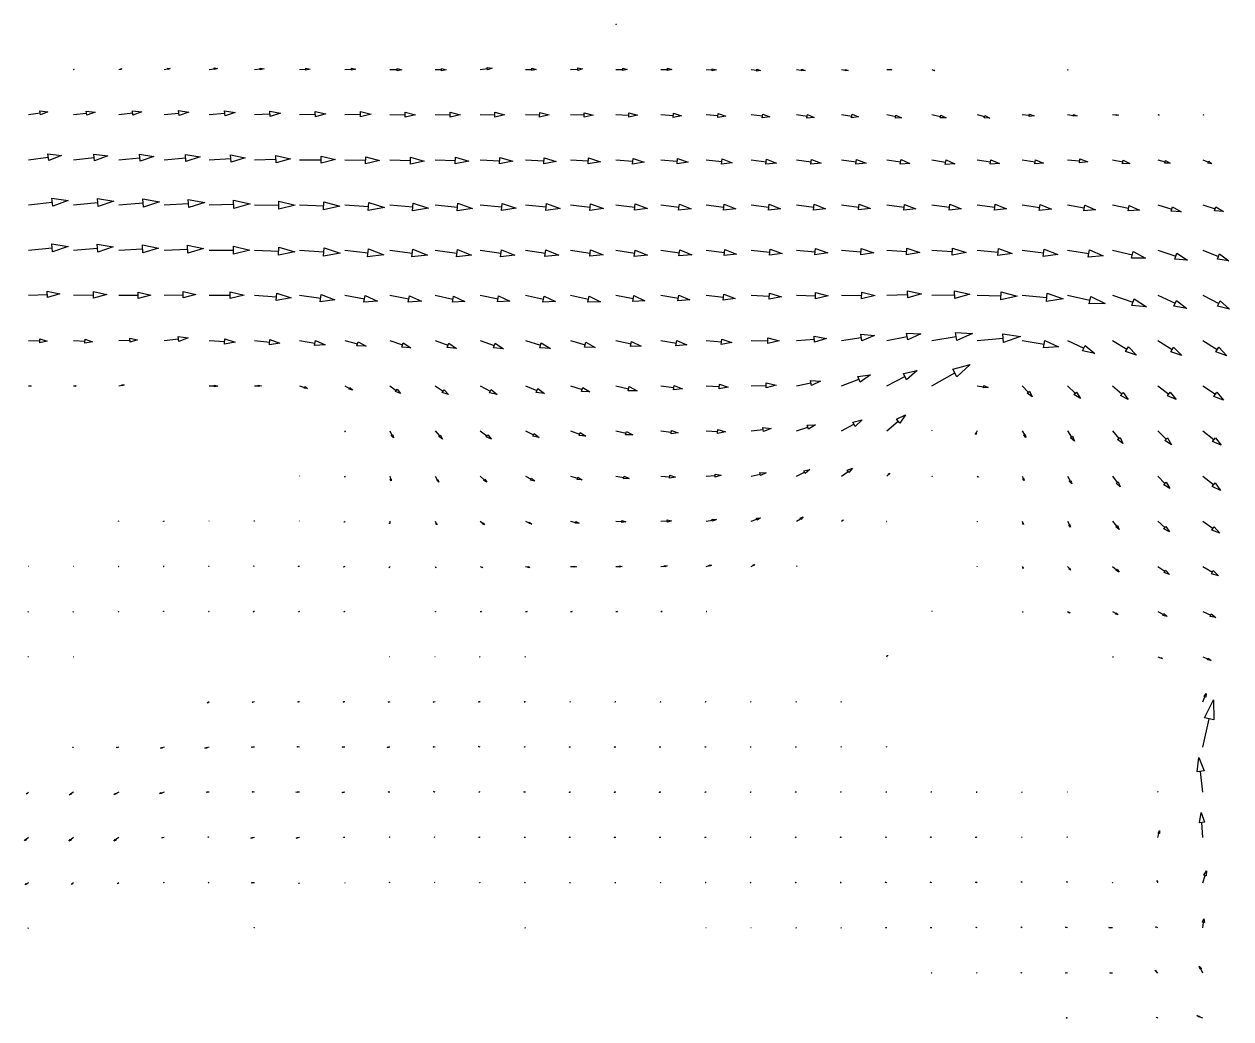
# Model space of a CAD drawing. Extents: x 64425 to 71228, y 9509 to 12475.
# Drawn here: x 66198 to 66865, y 11925 to 12475 of the extents above; entities that cross this region are included whole.
import ezdxf

# ---------------------------------------------------------------- set-up
doc = ezdxf.new("R2010")
doc.units = 0

# ---------------------------------------------------------------- blocks, each defined once
blk = doc.blocks.new('vector')
at = {"color": 0}
for points in [[(0, 0, 0), (0.6, 0, 0)], [(1, 0, 0), (0.6, -0.1, 0), (0.6, 0.1, 0), (1, 0, 0)]]:
    blk.add_polyline3d(points, dxfattribs=at)

msp = doc.modelspace()

# ---------------------------------------------------------------- block references
at = {"color": 7}
for p, xscale, yscale, rotation in [((66525, 12475), 0.456466174294, 0.456466174294, -10.4023212468), ((66225, 12450), 0.265501918693, 0.265501918693, 11.4665814414), ((66250, 12450), 1.61232054617, 1.61232054617, 8.05276122627), ((66275, 12450), 3.50748917427, 3.50748917427, 8.52651235795), ((66300, 12450), 4.63973097786, 4.63973097786, 6.93165615513), ((66325, 12450), 5.40167401309, 5.40167401309, 4.13311066972), ((66350, 12450), 5.89924438453, 5.89924438453, 1.39742551202), ((66375, 12450), 6.22368701676, 6.22368701676, 1.88963861546), ((66400, 12450), 6.69740884211, 6.69740884211, -1.87850221612), ((66425, 12450), 6.07354278548, 6.07354278548, -2.10156644458), ((66450, 12450), 6.63686142968, 6.63686142968, 5.97163895977), ((66475, 12450), 6.03610763048, 6.03610763048, 0.180741819217), ((66500, 12450), 6.68050465138, 6.68050465138, 2.12933455123), ((66525, 12450), 6.39842300244, 6.39842300244, -0.104011478449), ((66550, 12450), 6.12064818756, 6.12064818756, -0.0796759691802), ((66575, 12450), 5.72041451982, 5.72041451982, -2.85623624202), ((66600, 12450), 5.17400179745, 5.17400179745, -6.91468509554), ((66625, 12450), 4.79326592893, 4.79326592893, -7.64537143268), ((66650, 12450), 3.60147186185, 3.60147186185, -9.3557313013), ((66675, 12450), 2.72558412239, 2.72558412239, -4.78056467643), ((66700, 12450), 1.74520476846, 1.74520476846, -26.8452512286), ((66775, 12450), 0.570129639289, 0.570129639289, -63.1905914015), ((66200, 12425), 10.7953684248, 10.7953684248, 8.50396327179), ((66225, 12425), 11.9116321254, 11.9116321254, 6.41634846662), ((66250, 12425), 12.8882004456, 12.8882004456, 6.57305900422), ((66275, 12425), 13.7729707136, 13.7729707136, 5.79251728548), ((66300, 12425), 14.4425573402, 14.4425573402, 4.69757295681), ((66325, 12425), 14.4331573505, 14.4331573505, 2.77100693995), ((66350, 12425), 14.6412583916, 14.6412583916, 1.54951110816), ((66375, 12425), 14.5890961952, 14.5890961952, 1.04056454683), ((66400, 12425), 14.1352349156, 14.1352349156, -0.353478646698), ((66425, 12425), 13.9906885493, 13.9906885493, -0.73555242088), ((66450, 12425), 13.5288560526, 13.5288560526, -0.509562570153), ((66475, 12425), 13.1391139076, 13.1391139076, -0.992002085797), ((66500, 12425), 12.4867224978, 12.4867224978, -1.67036639426), ((66525, 12425), 12.0797078423, 12.0797078423, -1.87323047326), ((66550, 12425), 11.4865204071, 11.4865204071, -3.51548004743), ((66575, 12425), 10.9689489912, 10.9689489912, -5.01374406281), ((66600, 12425), 10.3992667219, 10.3992667219, -7.03167933409), ((66625, 12425), 9.97929569117, 9.97929569117, -8.80530688509), ((66650, 12425), 9.4701434312, 9.4701434312, -8.05617152792), ((66675, 12425), 8.40968366802, 8.40968366802, -12.5189070724), ((66700, 12425), 8.04597418041, 8.04597418041, -12.8323225461), ((66725, 12425), 7.20725215292, 7.20725215292, -15.3221561332), ((66750, 12425), 6.52764290396, 6.52764290396, -5.81674401268), ((66775, 12425), 5.35063285485, 5.35063285485, -7.72099408882), ((66800, 12425), 3.23519147554, 3.23519147554, -6.53275198885), ((66825, 12425), 0.730360643827, 0.730360643827, -19.0229334616), ((66850, 12425), 0.468672910235, 0.468672910235, -35.655092615), ((66200, 12400), 18.3669458442, 18.3669458442, 7.33617571463), ((66225, 12400), 19.1036886051, 19.1036886051, 6.35819416473), ((66250, 12400), 19.4869522349, 19.4869522349, 5.49362986051), ((66275, 12400), 20.0591568935, 20.0591568935, 4.72600179991), ((66300, 12400), 19.9745483306, 19.9745483306, 3.20615061962), ((66325, 12400), 20.0028518132, 20.0028518132, 1.57742945627), ((66350, 12400), 19.9833142448, 19.9833142448, 0.231036223579), ((66375, 12400), 19.3374452281, 19.3374452281, -1.25029922669), ((66400, 12400), 19.0584104365, 19.0584104365, -2.28294686673), ((66425, 12400), 18.7476188664, 18.7476188664, -2.28363974841), ((66450, 12400), 18.0729691727, 18.0729691727, -2.74148719521), ((66475, 12400), 17.1133368128, 17.1133368128, -3.21611848559), ((66500, 12400), 16.5546004965, 16.5546004965, -3.64071096213), ((66525, 12400), 15.8812477566, 15.8812477566, -4.75028682773), ((66550, 12400), 15.1665594206, 15.1665594206, -5.13512342729), ((66575, 12400), 14.5067432588, 14.5067432588, -6.44278276852), ((66600, 12400), 14.0137073965, 14.0137073965, -7.54678196128), ((66625, 12400), 13.7762568602, 13.7762568602, -8.03150165613), ((66650, 12400), 13.656229032, 13.656229032, -8.03041468591), ((66675, 12400), 12.9673341025, 12.9673341025, -8.95001786173), ((66700, 12400), 12.8034236551, 12.8034236551, -10.2470074911), ((66725, 12400), 12.4817747847, 12.4817747847, -9.40687602691), ((66750, 12400), 11.9021099552, 11.9021099552, -9.09191025521), ((66775, 12400), 11.2745106238, 11.2745106238, -5.63467537026), ((66800, 12400), 9.69676310275, 9.69676310275, -12.1465328126), ((66825, 12400), 7.1805836558, 7.1805836558, -15.8444033877), ((66850, 12400), 5.42212488755, 5.42212488755, -23.9881158516), ((66200, 12375), 22.1245444533, 22.1245444533, 6.43285777084), ((66225, 12375), 22.3804645371, 22.3804645371, 5.52225722668), ((66250, 12375), 22.5116763641, 22.5116763641, 4.59868374882), ((66275, 12375), 22.6216583088, 22.6216583088, 3.37454331805), ((66300, 12375), 22.6800658538, 22.6800658538, 1.55867899649), ((66325, 12375), 22.5365219942, 22.5365219942, -0.354547164102), ((66350, 12375), 22.3404539694, 22.3404539694, -1.89085613543), ((66375, 12375), 22.0032048793, 22.0032048793, -3.48699242437), ((66400, 12375), 21.389239451, 21.389239451, -4.77793673661), ((66425, 12375), 20.8221074018, 20.8221074018, -5.32379262166), ((66450, 12375), 20.0046331008, 20.0046331008, -5.27295989639), ((66475, 12375), 19.326006541, 19.326006541, -5.56863478756), ((66500, 12375), 18.2922950865, 18.2922950865, -6.21005055178), ((66525, 12375), 17.6376675269, 17.6376675269, -6.41650090206), ((66550, 12375), 16.8423316565, 16.8423316565, -7.32881360087), ((66575, 12375), 16.5184818764, 16.5184818764, -7.4616597636), ((66600, 12375), 16.3088465431, 16.3088465431, -7.45955318883), ((66625, 12375), 16.1666255895, 16.1666255895, -7.35887630589), ((66650, 12375), 16.1063138762, 16.1063138762, -7.06827071113), ((66675, 12375), 16.2527784015, 16.2527784015, -7.54008835977), ((66700, 12375), 16.397670871, 16.397670871, -7.33096876848), ((66725, 12375), 16.4793301106, 16.4793301106, -7.29705525478), ((66750, 12375), 16.2873288964, 16.2873288964, -8.48630001974), ((66775, 12375), 15.6791957028, 15.6791957028, -10.1431465635), ((66800, 12375), 15.076654998, 15.076654998, -11.163468452), ((66825, 12375), 13.4055460163, 13.4055460163, -16.1913592991), ((66850, 12375), 11.9572996876, 11.9572996876, -17.8222102766), ((66200, 12350), 21.9795577091, 21.9795577091, 5.33265423573), ((66225, 12350), 21.9448837382, 21.9448837382, 4.73206150106), ((66250, 12350), 21.9786243468, 21.9786243468, 2.82059882884), ((66275, 12350), 21.8685777926, 21.8685777926, 2.19935251605), ((66300, 12350), 22.4343236304, 22.4343236304, 0.0241619988118), ((66325, 12350), 22.4563585172, 22.4563585172, -2.54216816969), ((66350, 12350), 22.5122745502, 22.5122745502, -4.28861445504), ((66375, 12350), 21.7536928775, 21.7536928775, -6.69489326593), ((66400, 12350), 21.0052088359, 21.0052088359, -7.41496566311), ((66425, 12350), 20.3168213097, 20.3168213097, -7.80528818492), ((66450, 12350), 19.4117147161, 19.4117147161, -8.38998856784), ((66475, 12350), 18.6435511229, 18.6435511229, -8.53991806304), ((66500, 12350), 18.2780479532, 18.2780479532, -8.45633309008), ((66525, 12350), 17.8277390878, 17.8277390878, -9.07546960492), ((66550, 12350), 17.2976731992, 17.2976731992, -8.43641157296), ((66575, 12350), 17.0715302319, 17.0715302319, -7.50900016032), ((66600, 12350), 17.1281397017, 17.1281397017, -6.30364951151), ((66625, 12350), 17.3935683192, 17.3935683192, -4.92810835577), ((66650, 12350), 17.9096826798, 17.9096826798, -4.71669869004), ((66675, 12350), 18.4270141792, 18.4270141792, -4.30361798019), ((66700, 12350), 18.9282259107, 18.9282259107, -4.10761988013), ((66725, 12350), 19.5123517943, 19.5123517943, -5.34198221677), ((66750, 12350), 19.8452082529, 19.8452082529, -7.21606439342), ((66775, 12350), 19.9814131728, 19.9814131728, -8.87928722238), ((66800, 12350), 18.73217095, 18.73217095, -13.6306492886), ((66825, 12350), 17.4209735236, 17.4209735236, -18.5126807032), ((66850, 12350), 15.429481538, 15.429481538, -22.3281972017), ((66200, 12325), 17.4155605997, 17.4155605997, 2.85148543438), ((66225, 12325), 18.322134646, 18.322134646, 1.39546754716), ((66250, 12325), 17.7669396656, 17.7669396656, 0.148880440136), ((66275, 12325), 17.6582759043, 17.6582759043, 1.53464687123), ((66300, 12325), 19.281707671, 19.281707671, 0.436979216849), ((66325, 12325), 20.4121903784, 20.4121903784, -4.03656507218), ((66350, 12325), 19.7876661487, 19.7876661487, -7.51246690474), ((66375, 12325), 18.50390167, 18.50390167, -10.1115478394), ((66400, 12325), 17.8010819231, 17.8010819231, -10.6785417837), ((66425, 12325), 16.9075773863, 16.9075773863, -11.9262717853), ((66450, 12325), 16.7352077755, 16.7352077755, -10.8699594696), ((66475, 12325), 17.0166123897, 17.0166123897, -11.8758951419), ((66500, 12325), 16.9005682598, 16.9005682598, -12.1997243521), ((66525, 12325), 16.4283925985, 16.4283925985, -10.4408833019), ((66550, 12325), 16.2766601036, 16.2766601036, -8.97751703132), ((66575, 12325), 16.2647583731, 16.2647583731, -6.16173097376), ((66600, 12325), 16.678533148, 16.678533148, -2.84445413592), ((66625, 12325), 17.551137635, 17.551137635, -1.07667616617), ((66650, 12325), 18.5117372258, 18.5117372258, -0.100710778012), ((66675, 12325), 19.273552069, 19.273552069, 2.44853159685), ((66700, 12325), 21.0465221447, 21.0465221447, 1.5557828482), ((66725, 12325), 22.0916954734, 22.0916954734, -1.22799652824), ((66750, 12325), 22.6689616986, 22.6689616986, -4.7226717611), ((66775, 12325), 21.2615534363, 21.2615534363, -12.2483974573), ((66800, 12325), 19.7353105891, 19.7353105891, -18.9796480482), ((66825, 12325), 17.741050522, 17.741050522, -24.4888907699), ((66850, 12325), 16.5442211785, 16.5442211785, -27.5322333727), ((66275, 12300), 13.4536912294, 13.4536912294, 5.99157299511), ((66625, 12300), 16.5990403839, 16.5990403839, 3.88584893688), ((66650, 12300), 18.3247296542, 18.3247296542, 8.58169952583), ((66675, 12300), 19.2262395561, 19.2262395561, 11.2646761708), ((66700, 12300), 22.7018397886, 22.7018397886, 9.60801674321), ((66725, 12300), 24.060373935, 24.060373935, 5.43601841535), ((66750, 12300), 20.3932888571, 20.3932888571, -9.69521412736), ((66200, 12300), 10.4149834427, 10.4149834427, -1.67984093265), ((66225, 12300), 10.5312420295, 10.5312420295, -3.61372542303), ((66250, 12300), 10.3427898474, 10.3427898474, 1.78578230754), ((66300, 12300), 14.3956367931, 14.3956367931, -3.67967905422), ((66325, 12300), 14.2118695305, 14.2118695305, -6.10240461204), ((66350, 12300), 14.3868428691, 14.3868428691, -9.22167221397), ((66375, 12300), 12.2204775012, 12.2204775012, -14.6828532609), ((66400, 12300), 12.3375682654, 12.3375682654, -19.2527331535), ((66425, 12300), 12.7049947552, 12.7049947552, -20.3453519746), ((66450, 12300), 13.7376707056, 13.7376707056, -19.8715203629), ((66475, 12300), 14.6465855055, 14.6465855055, -17.4621029161), ((66500, 12300), 14.0720969535, 14.0720969535, -15.8786227935), ((66525, 12300), 14.4638433475, 14.4638433475, -12.7466906547), ((66550, 12300), 14.4590909659, 14.4590909659, -9.55098848922), ((66575, 12300), 14.2485749987, 14.2485749987, -4.7218789009), ((66600, 12300), 15.3852969764, 15.3852969764, -0.612525028057), ((66775, 12300), 16.6797772608, 16.6797772608, -25.3930657107), ((66800, 12300), 15.4306190203, 15.4306190203, -31.430857067), ((66825, 12300), 15.6301725226, 15.6301725226, -32.0445751813), ((66850, 12300), 15.6577041733, 15.6577041733, -32.4304369689), ((66700, 12275), 24.172214625, 24.172214625, 29.0874959704), ((66650, 12275), 17.0524416814, 17.0524416814, 20.3256258752), ((66675, 12275), 18.7541703708, 18.7541703708, 26.3486308759), ((66200, 12275), 1.54736398376, 1.54736398376, -10.6124335756), ((66225, 12275), 1.43675712051, 1.43675712051, -7.73057213002), ((66250, 12275), 2.98311803573, 2.98311803573, 8.34186836777), ((66300, 12275), 4.85822195963, 4.85822195963, -2.75193979654), ((66325, 12275), 3.88189516623, 3.88189516623, -2.4588805107), ((66350, 12275), 4.77521435689, 4.77521435689, -19.818448794), ((66375, 12275), 5.08704559945, 5.08704559945, -29.6186047178), ((66400, 12275), 7.34352967832, 7.34352967832, -35.9036992021), ((66425, 12275), 9.01079148971, 9.01079148971, -33.4323301035), ((66450, 12275), 10.5571557901, 10.5571557901, -28.0444280274), ((66475, 12275), 11.4931461526, 11.4931461526, -22.4250207497), ((66500, 12275), 11.2185454691, 11.2185454691, -17.9117741768), ((66525, 12275), 12.1572767515, 12.1572767515, -13.6439214175), ((66550, 12275), 12.030972831, 12.030972831, -8.6558391997), ((66575, 12275), 12.3150625685, 12.3150625685, -3.50964116959), ((66600, 12275), 13.8123777818, 13.8123777818, 1.30341274983), ((66625, 12275), 13.6130715179, 13.6130715179, 10.5811905393), ((66725, 12275), 6.10835512323, 6.10835512323, -8.70518066699), ((66750, 12275), 8.24777169841, 8.24777169841, -47.8990841147), ((66775, 12275), 10.0516678293, 10.0516678293, -44.4253423403), ((66800, 12275), 11.4010934871, 11.4010934871, -41.5701581568), ((66825, 12275), 12.7613438781, 12.7613438781, -37.0498036828), ((66850, 12275), 13.9270978805, 13.9270978805, -34.7572284067), ((66650, 12250), 12.9057573922, 12.9057573922, 27.852190369), ((66675, 12250), 13.7567823733, 13.7567823733, 40.5522533702), ((66375, 12250), 0.623070564102, 0.623070564102, -68.8117887078), ((66400, 12250), 4.32228968674, 4.32228968674, -63.3261924136), ((66425, 12250), 6.15656760554, 6.15656760554, -47.8880923473), ((66450, 12250), 7.70351413172, 7.70351413172, -36.2065618773), ((66475, 12250), 8.37359392694, 8.37359392694, -25.6545878413), ((66500, 12250), 8.863351799, 8.863351799, -19.287815651), ((66525, 12250), 9.74694650897, 9.74694650897, -13.0808393976), ((66550, 12250), 9.56800135321, 9.56800135321, -6.64046255934), ((66575, 12250), 10.770447421, 10.770447421, -2.89053417193), ((66600, 12250), 11.1172151151, 11.1172151151, 6.64803424842), ((66625, 12250), 11.1446396386, 11.1446396386, 17.5876835293), ((66700, 12250), 0.211224504651, 0.211224504651, 116.039887311), ((66725, 12250), 2.0892431502, 2.0892431502, -113.317924942), ((66750, 12250), 4.14094859974, 4.14094859974, -62.5231182257), ((66775, 12250), 6.86344379759, 6.86344379759, -55.8265375507), ((66800, 12250), 9.03987434783, 9.03987434783, -51.313529589), ((66825, 12250), 10.8792740978, 10.8792740978, -45.2961957319), ((66850, 12250), 12.912061976, 12.912061976, -38.1978906593), ((66625, 12225), 8.24075677576, 8.24075677576, 25.6467845476), ((66650, 12225), 7.34990080013, 7.34990080013, 35.6866047522), ((66350, 12225), 0.265004346819, 0.265004346819, 29.3670820999), ((66375, 12225), 0.577556328106, 0.577556328106, -75.4044387568), ((66400, 12225), 2.7374679309, 2.7374679309, -75.9849692388), ((66425, 12225), 4.03131053707, 4.03131053707, -58.4865998574), ((66450, 12225), 5.03661590315, 5.03661590315, -41.9825442531), ((66475, 12225), 5.91753593679, 5.91753593679, -28.5311962312), ((66500, 12225), 6.75403146047, 6.75403146047, -17.9552747592), ((66525, 12225), 7.57460392907, 7.57460392907, -10.5080327615), ((66550, 12225), 8.0375762293, 8.0375762293, -4.80851235855), ((66575, 12225), 8.37168765042, 8.37168765042, 3.10329423342), ((66600, 12225), 8.44769761208, 8.44769761208, 12.6899989789), ((66675, 12225), 2.25567462345, 2.25567462345, 44.1411490033), ((66700, 12225), 0.264589718881, 0.264589718881, -79.297913079), ((66725, 12225), 1.0474488214, 1.0474488214, -35.6885480568), ((66750, 12225), 2.69613817502, 2.69613817502, -68.1672749592), ((66775, 12225), 4.98116786341, 4.98116786341, -61.7818837602), ((66800, 12225), 7.18610383672, 7.18610383672, -54.975373216), ((66825, 12225), 9.52849241913, 9.52849241913, -46.1959698388), ((66850, 12225), 12.6008492644, 12.6008492644, -39.0375605134), ((66600, 12200), 5.51626280471, 5.51626280471, 19.3348227127), ((66625, 12200), 4.42990020099, 4.42990020099, 32.094679988), ((66250, 12200), 0.218905879728, 0.218905879728, -157.796457885), ((66275, 12200), 0.333377953653, 0.333377953653, -163.166420006), ((66300, 12200), 0.278450955943, 0.278450955943, 175.593897817), ((66325, 12200), 0.238283241091, 0.238283241091, 126.290881592), ((66350, 12200), 0.214220104342, 0.214220104342, 126.996703624), ((66375, 12200), 0.662532279471, 0.662532279471, -116.267179489), ((66400, 12200), 1.51708008594, 1.51708008594, -95.8896769153), ((66425, 12200), 2.19455217169, 2.19455217169, -62.8704948334), ((66450, 12200), 2.99912865197, 2.99912865197, -39.815051561), ((66475, 12200), 3.92832440211, 3.92832440211, -23.6358680731), ((66500, 12200), 4.82821415891, 4.82821415891, -13.1677359165), ((66525, 12200), 5.60314641931, 5.60314641931, -3.85132404616), ((66550, 12200), 5.94760691741, 5.94760691741, 2.36276943489), ((66575, 12200), 5.90850000891, 5.90850000891, 9.05878087312), ((66650, 12200), 1.35883679471, 1.35883679471, 37.7297010758), ((66675, 12200), 0.245486380766, 0.245486380766, -118.309348997), ((66725, 12200), 0.297254132146, 0.297254132146, -62.1604267387), ((66750, 12200), 1.92936432873, 1.92936432873, -70.7853749874), ((66775, 12200), 3.68998695024, 3.68998695024, -61.524741321), ((66800, 12200), 5.86630004943, 5.86630004943, -51.0596316663), ((66825, 12200), 8.8123343868, 8.8123343868, -42.114916495), ((66850, 12200), 11.4234103536, 11.4234103536, -35.4596424931), ((66200, 12175), 0.265149728028, 0.265149728028, -162.745341729), ((66225, 12175), 0.383122211209, 0.383122211209, -159.278529904), ((66250, 12175), 0.462177030129, 0.462177030129, -159.72741089), ((66275, 12175), 0.411106720268, 0.411106720268, -171.047201276), ((66300, 12175), 0.392172462457, 0.392172462457, 165.934988405), ((66325, 12175), 0.479458745868, 0.479458745868, 158.096527461), ((66350, 12175), 0.692060296652, 0.692060296652, -176.807551595), ((66375, 12175), 0.848093356858, 0.848093356858, -147.526031625), ((66400, 12175), 0.79817792639, 0.79817792639, -117.533362636), ((66425, 12175), 0.962808935232, 0.962808935232, -59.3930864973), ((66450, 12175), 1.64906103927, 1.64906103927, -24.9682900025), ((66475, 12175), 2.44265917749, 2.44265917749, -12.0605006636), ((66500, 12175), 3.20916559908, 3.20916559908, -4.02987240272), ((66525, 12175), 3.494203977, 3.494203977, -0.165394525385), ((66550, 12175), 3.46780929956, 3.46780929956, 4.62260507844), ((66575, 12175), 3.17237789286, 3.17237789286, 13.3590095793), ((66600, 12175), 2.26387625962, 2.26387625962, 26.735447654), ((66625, 12175), 0.469239183036, 0.469239183036, 49.2842933789), ((66725, 12175), 0.212010302539, 0.212010302539, -94.2258491547), ((66750, 12175), 1.23923816572, 1.23923816572, -66.9390787475), ((66775, 12175), 2.68479603989, 2.68479603989, -49.2232517583), ((66800, 12175), 4.85006999647, 4.85006999647, -41.0018598948), ((66825, 12175), 7.88887483331, 7.88887483331, -34.5301087143), ((66850, 12175), 10.1469645426, 10.1469645426, -31.302335129), ((66200, 12150), 0.455578195857, 0.455578195857, -159.682276913), ((66225, 12150), 0.470036306624, 0.470036306624, -158.195151855), ((66250, 12150), 0.383250576854, 0.383250576854, -165.00188771), ((66275, 12150), 0.349676296846, 0.349676296846, -174.837316747), ((66300, 12150), 0.436036266203, 0.436036266203, 178.959723817), ((66325, 12150), 0.615982782591, 0.615982782591, -176.428669989), ((66350, 12150), 0.64083380173, 0.64083380173, -170.968631104), ((66375, 12150), 0.428501248583, 0.428501248583, -167.375644498), ((66425, 12150), 0.274517364986, 0.274517364986, -15.4883455038), ((66450, 12150), 0.646225786154, 0.646225786154, 0.792760759912), ((66475, 12150), 0.893345024995, 0.893345024995, 3.89159295172), ((66500, 12150), 0.963673863714, 0.963673863714, 2.58539322992), ((66525, 12150), 0.955654799953, 0.955654799953, 3.27702596818), ((66550, 12150), 0.711923258143, 0.711923258143, 6.36330252232), ((66575, 12150), 0.356251877043, 0.356251877043, 3.75588105538), ((66700, 12150), 0.325420126656, 0.325420126656, 76.6332071041), ((66750, 12150), 0.503826934127, 0.503826934127, -38.3916215265), ((66775, 12150), 1.71774481154, 1.71774481154, -25.6783024909), ((66800, 12150), 3.59080398941, 3.59080398941, -29.958419995), ((66825, 12150), 5.86498529929, 5.86498529929, -27.7910530599), ((66850, 12150), 7.79508618331, 7.79508618331, -24.0844501417), ((66200, 12125), 0.38575994088, 0.38575994088, -158.81758678), ((66225, 12125), 0.273567074607, 0.273567074607, -161.35344662), ((66400, 12125), 0.24156046088, 0.24156046088, -167.035979239), ((66425, 12125), 0.210188995034, 0.210188995034, -162.360725939), ((66450, 12125), 0.390807896719, 0.390807896719, -164.828901512), ((66475, 12125), 0.298745500041, 0.298745500041, -175.525845319), ((66675, 12125), 0.966634125717, 0.966634125717, 60.9224663853), ((66800, 12125), 0.436399451458, 0.436399451458, -19.9601905139), ((66825, 12125), 2.79506314212, 2.79506314212, -20.2019614526), ((66850, 12125), 4.90135885338, 4.90135885338, -24.6543621499), ((66850, 12075), 26.824104088, 26.824104088, 77.5073483306), ((66850, 12100), 4.95917306967, 4.95917306967, 68.6248275085), ((66300, 12100), 1.34411575885, 1.34411575885, -150.797781466), ((66325, 12100), 1.3040625256, 1.3040625256, -170.605377827), ((66350, 12100), 0.959502854526, 0.959502854526, 175.764317454), ((66375, 12100), 0.8349841028, 0.8349841028, 175.166853976), ((66400, 12100), 0.9896562637, 0.9896562637, -175.384781512), ((66425, 12100), 1.01670972633, 1.01670972633, -172.610342119), ((66450, 12100), 0.962749120053, 0.962749120053, 176.051167173), ((66475, 12100), 0.609658949695, 0.609658949695, 173.206583073), ((66500, 12100), 0.486269726402, 0.486269726402, 172.526934966), ((66525, 12100), 0.564706196064, 0.564706196064, 177.120349596), ((66550, 12100), 0.465865136094, 0.465865136094, 176.870699481), ((66575, 12100), 0.584348755867, 0.584348755867, 179.781632556), ((66600, 12100), 0.390280595906, 0.390280595906, 167.27010077), ((66625, 12100), 0.346774155667, 0.346774155667, 171.681137996), ((66650, 12100), 0.369874954978, 0.369874954978, 162.526992522), ((66225, 12075), 0.641505966215, 0.641505966215, -155.655783141), ((66250, 12075), 1.39190767839, 1.39190767839, -168.797845135), ((66275, 12075), 2.03208307323, 2.03208307323, -161.492792588), ((66300, 12075), 2.43840052673, 2.43840052673, -166.28688202), ((66325, 12075), 1.75379679008, 1.75379679008, 178.055972691), ((66350, 12075), 1.38684921615, 1.38684921615, 169.464021665), ((66375, 12075), 1.36596789812, 1.36596789812, 177.513453085), ((66400, 12075), 1.41151198738, 1.41151198738, -174.869478783), ((66425, 12075), 1.0390124289, 1.0390124289, 167.94267015), ((66450, 12075), 0.928252901123, 0.928252901123, 159.951738945), ((66475, 12075), 0.7649973749, 0.7649973749, 166.395896569), ((66500, 12075), 0.728972770739, 0.728972770739, 174.44497621), ((66525, 12075), 0.817245971723, 0.817245971723, 177.940516589), ((66550, 12075), 0.777379062989, 0.777379062989, 176.784318973), ((66575, 12075), 0.723180446175, 0.723180446175, 174.357823822), ((66600, 12075), 0.64089794034, 0.64089794034, 173.73105425), ((66625, 12075), 0.615603864952, 0.615603864952, 164.20729317), ((66650, 12075), 0.51027100201, 0.51027100201, 149.419048191), ((66675, 12075), 0.323750693733, 0.323750693733, 124.797244999), ((66850, 12050), 19.485490002, 19.485490002, 96.5701226704), ((66200, 12050), 1.43531790762, 1.43531790762, -139.409374084), ((66225, 12050), 2.84638253584, 2.84638253584, -151.118367262), ((66250, 12050), 3.03985438151, 3.03985438151, -155.713644367), ((66275, 12050), 2.52273293456, 2.52273293456, -165.268505721), ((66300, 12050), 1.53642050231, 1.53642050231, 174.691503478), ((66325, 12050), 1.3198912431, 1.3198912431, 166.139682391), ((66350, 12050), 2.04507585192, 2.04507585192, 177.76159854), ((66375, 12050), 1.49590461695, 1.49590461695, -174.909062389), ((66400, 12050), 1.03771381108, 1.03771381108, 165.864209773), ((66425, 12050), 0.960810802489, 0.960810802489, 151.495337266), ((66450, 12050), 0.84344813569, 0.84344813569, 156.617778179), ((66475, 12050), 0.79754992493, 0.79754992493, 166.322934183), ((66500, 12050), 0.810552429519, 0.810552429519, 173.463834572), ((66525, 12050), 0.923545935265, 0.923545935265, 176.6508023), ((66550, 12050), 0.887836141568, 0.887836141568, 178.649254028), ((66575, 12050), 0.756556110529, 0.756556110529, 175.941429749), ((66600, 12050), 0.67990340459, 0.67990340459, 171.408106349), ((66625, 12050), 0.737319568441, 0.737319568441, 159.132880132), ((66650, 12050), 0.662528068665, 0.662528068665, 152.210643392), ((66675, 12050), 0.529350553342, 0.529350553342, 154.887196292), ((66700, 12050), 0.656653391925, 0.656653391925, 152.235502238), ((66725, 12050), 0.45341965749, 0.45341965749, 162.454610874), ((66750, 12050), 0.332218896127, 0.332218896127, 177.741445486), ((66775, 12050), 0.232655817218, 0.232655817218, 128.891850708), ((66825, 12050), 0.392559519343, 0.392559519343, 81.9341209745), ((66850, 12025), 13.8769138989, 13.8769138989, 94.2995489211), ((66825, 12025), 3.91653426897, 3.91653426897, 77.194706602), ((66200, 12025), 2.9185323656, 2.9185323656, -139.630077355), ((66225, 12025), 3.40473893782, 3.40473893782, -142.403932512), ((66250, 12025), 3.44219509969, 3.44219509969, -145.398952167), ((66275, 12025), 1.14601596123, 1.14601596123, -170.593806866), ((66300, 12025), 0.927648712205, 0.927648712205, 150.969900054), ((66325, 12025), 1.89064543045, 1.89064543045, -171.304507133), ((66350, 12025), 1.83120486208, 1.83120486208, -171.106788505), ((66375, 12025), 0.698303147819, 0.698303147819, 171.799636171), ((66400, 12025), 0.567277426509, 0.567277426509, 133.606967973), ((66425, 12025), 0.659500490519, 0.659500490519, 144.610957045), ((66450, 12025), 0.789374911083, 0.789374911083, 165.519287473), ((66475, 12025), 0.752797835403, 0.752797835403, 171.750491287), ((66500, 12025), 0.777550476796, 0.777550476796, 171.833666422), ((66525, 12025), 0.805449846226, 0.805449846226, 176.045065509), ((66550, 12025), 0.763638116996, 0.763638116996, 176.540813455), ((66575, 12025), 0.665932221101, 0.665932221101, 173.883629415), ((66600, 12025), 0.661119014358, 0.661119014358, 164.212500178), ((66625, 12025), 0.81313636589, 0.81313636589, 162.886698491), ((66650, 12025), 0.761259067962, 0.761259067962, 162.964512156), ((66675, 12025), 0.804289123797, 0.804289123797, 159.871222698), ((66700, 12025), 1.03303260717, 1.03303260717, 163.550044293), ((66725, 12025), 0.851657821107, 0.851657821107, 163.633121831), ((66750, 12025), 0.59439668034, 0.59439668034, 144.801302249), ((66775, 12025), 0.481796203639, 0.481796203639, 112.153814849), ((66850, 12000), 6.88814303334, 6.88814303334, 74.0386990005), ((66200, 12000), 2.16565526371, 2.16565526371, -148.279766762), ((66225, 12000), 1.66865900207, 1.66865900207, -144.422514086), ((66250, 12000), 1.05003931619, 1.05003931619, -144.633191933), ((66275, 12000), 0.22165453485, 0.22165453485, 112.900062154), ((66300, 12000), 0.543293213417, 0.543293213417, 169.708476591), ((66325, 12000), 1.63082507261, 1.63082507261, -179.08329024), ((66350, 12000), 0.688544693592, 0.688544693592, -130.318747771), ((66375, 12000), 0.256019018798, 0.256019018798, -20.9785164289), ((66400, 12000), 0.330326501002, 0.330326501002, 131.397176274), ((66425, 12000), 0.409250776237, 0.409250776237, 158.88069837), ((66450, 12000), 0.479958717509, 0.479958717509, 170.311512142), ((66475, 12000), 0.524724110526, 0.524724110526, 172.182263742), ((66500, 12000), 0.546997277355, 0.546997277355, 179.150201062), ((66525, 12000), 0.514645222757, 0.514645222757, 177.529331958), ((66550, 12000), 0.457803623241, 0.457803623241, 173.617885292), ((66575, 12000), 0.478240191313, 0.478240191313, 167.110727707), ((66600, 12000), 0.568685613623, 0.568685613623, 169.525193329), ((66625, 12000), 0.74383862143, 0.74383862143, 169.163425451), ((66650, 12000), 0.737914616611, 0.737914616611, 166.465492874), ((66675, 12000), 0.979650874601, 0.979650874601, 165.825623881), ((66700, 12000), 1.0849795985, 1.0849795985, 167.580562111), ((66725, 12000), 0.942259369167, 0.942259369167, 156.47075329), ((66750, 12000), 0.878076757869, 0.878076757869, 126.345461934), ((66775, 12000), 0.768272629542, 0.768272629542, 114.611915969), ((66800, 12000), 0.224655404052, 0.224655404052, 177.66864364), ((66825, 12000), 1.25250158263, 1.25250158263, 109.957427679), ((66200, 11975), 0.399667006676, 0.399667006676, -143.821474031), ((66325, 11975), 0.218516783328, 0.218516783328, 129.254780976), ((66475, 11975), 0.238487375872, 0.238487375872, 169.612734698), ((66575, 11975), 0.222017455589, 0.222017455589, 167.360720556), ((66600, 11975), 0.287807643432, 0.287807643432, 173.606360521), ((66625, 11975), 0.414183543244, 0.414183543244, 167.045807213), ((66650, 11975), 0.512608997229, 0.512608997229, 169.340964646), ((66675, 11975), 0.754535783625, 0.754535783625, 170.770895926), ((66700, 11975), 0.795802520059, 0.795802520059, 167.029178271), ((66725, 11975), 0.801938345839, 0.801938345839, 143.968543457), ((66750, 11975), 1.00973512462, 1.00973512462, 140.964368023), ((66775, 11975), 1.18217484172, 1.18217484172, 158.8863691), ((66800, 11975), 2.02022211023, 2.02022211023, 176.569935121), ((66825, 11975), 1.48021115871, 1.48021115871, 155.434582725), ((66850, 11975), 5.06113356877, 5.06113356877, 84.1232485593), ((66700, 11950), 0.217279376756, 0.217279376756, 155.269074053), ((66725, 11950), 0.433567024847, 0.433567024847, 161.611790184), ((66750, 11950), 0.935783893763, 0.935783893763, 162.907060893), ((66775, 11950), 1.14989582254, 1.14989582254, 174.657358617), ((66800, 11950), 1.53670591123, 1.53670591123, 178.149923841), ((66825, 11950), 2.16754353121, 2.16754353121, 131.820503422), ((66850, 11950), 4.30527727431, 4.30527727431, 118.132753072), ((66775, 11925), 0.684627742411, 0.684627742411, 157.676953859), ((66825, 11925), 0.857700223848, 0.857700223848, 139.998112437), ((66850, 11925), 3.69678396127, 3.69678396127, 157.289074963)]:
    msp.add_blockref('vector', p, dxfattribs=dict(at, xscale=xscale, yscale=yscale, rotation=rotation))

doc.saveas('drawing.dxf')
